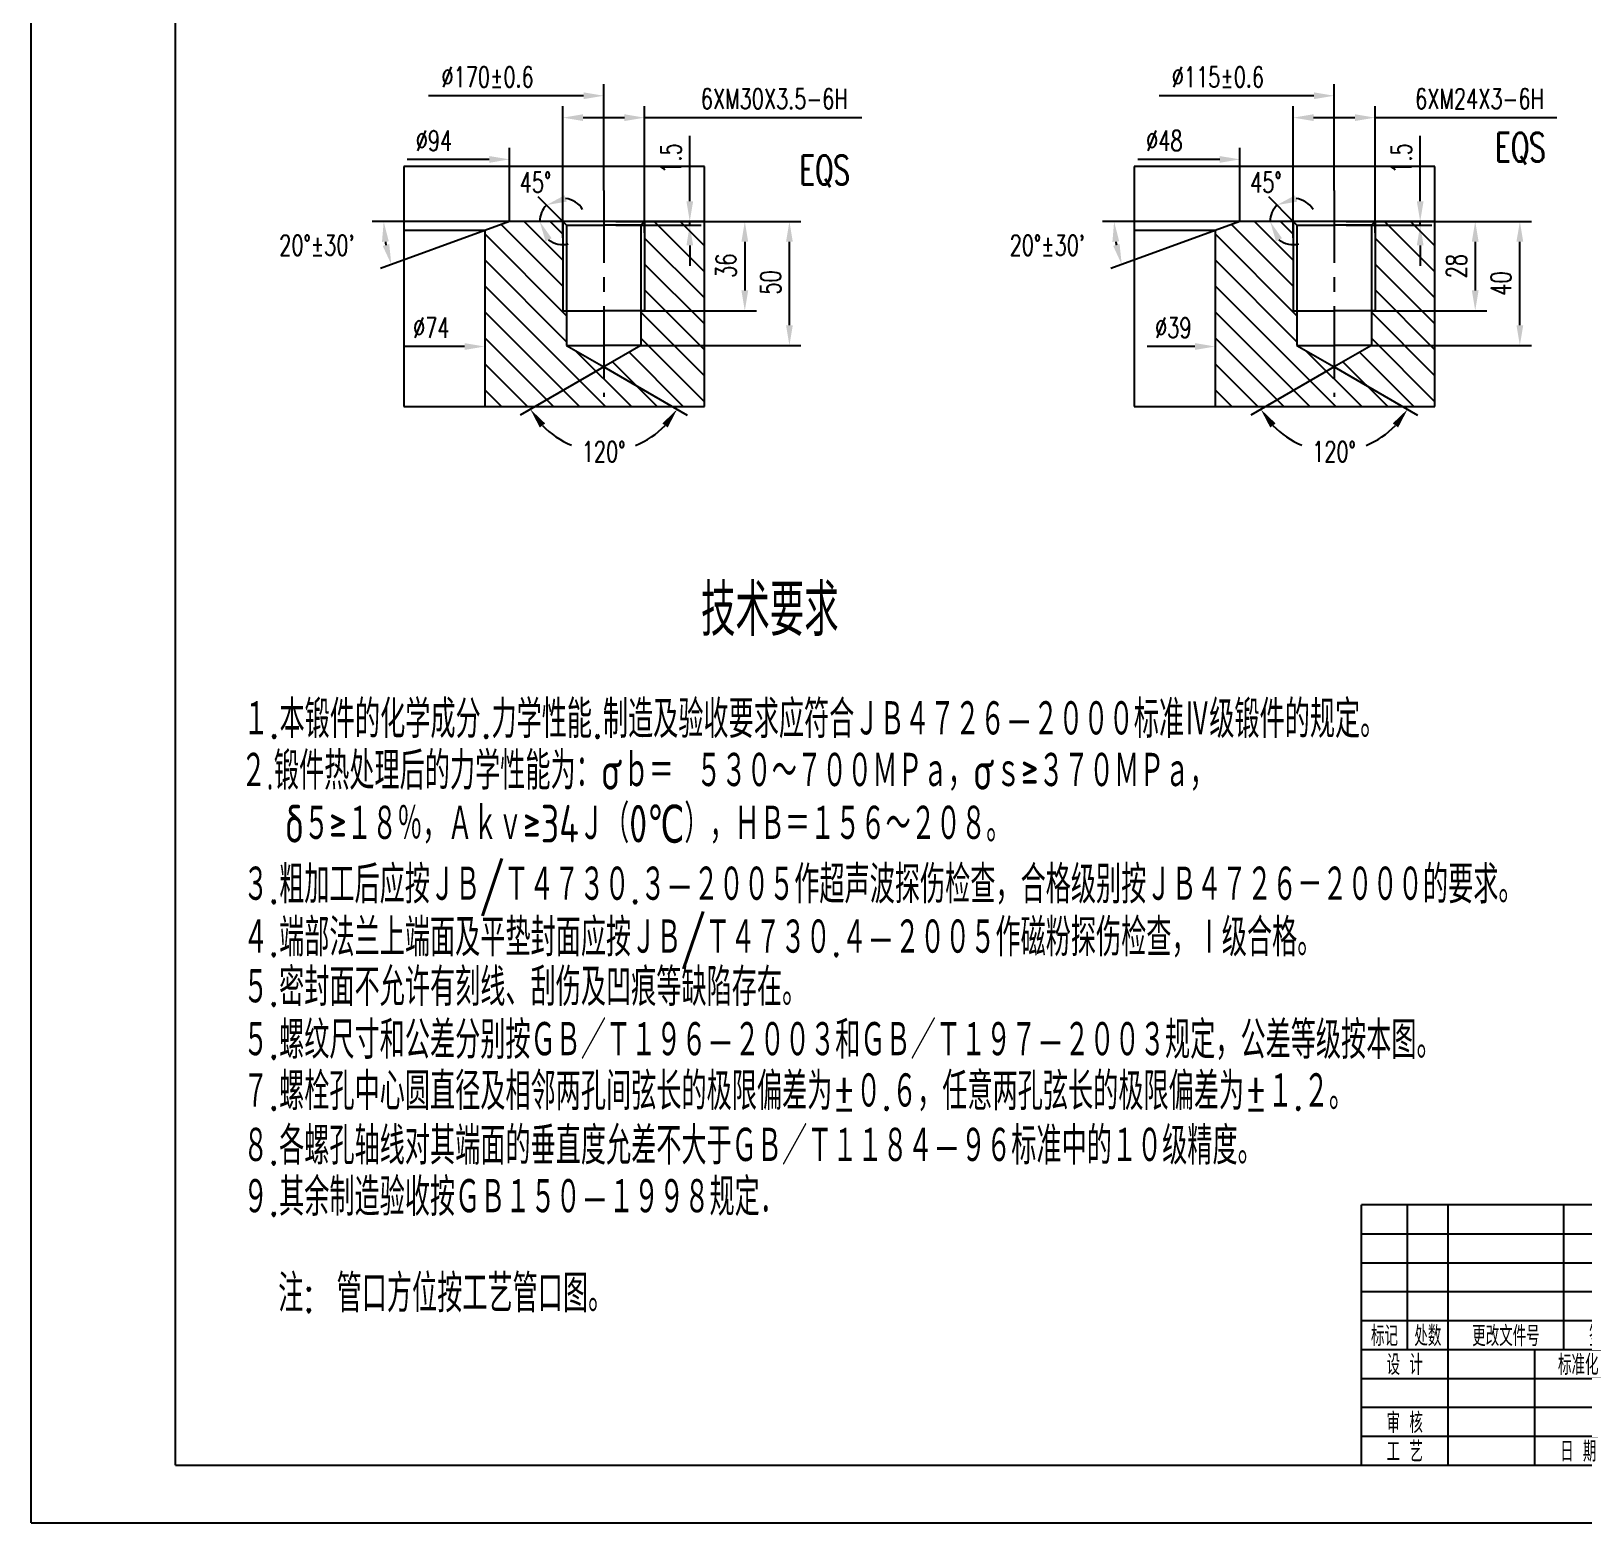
# Model space of a CAD drawing. Header units: millimetres. Extents: x -18 to 277, y -7 to 409.
# Drawn here: x -17.5 to 170.4, y -7 to 173.6 of the extents above; entities that cross this region are included whole.
import ezdxf
from ezdxf.enums import TextEntityAlignment as Align

# ---------------------------------------------------------------- set-up
doc = ezdxf.new("R2010")
doc.units = ezdxf.units.MM
doc.header["$LTSCALE"] = 7.000002
doc.linetypes.add('CENTER', pattern=[2, 1.25, -0.25, 0.25, -0.25])
doc.linetypes.add('DIVIDE', pattern=[31.75, 12.7, -6.35, 0, -6.35, 0, -6.35])
doc.layers.get('Defpoints').update_dxf_attribs({"lineweight": 40})
for name, color, linetype in [('1', 7, 'Continuous'), ('1轮廓实线层', 7, 'Continuous'), ('2细线层', 4, 'Continuous'), ('3中心线层', 1, 'CENTER'), ('5剖面线层', 2, 'Continuous'), ('6文字层', 3, 'Continuous'), ('7标注层', 4, 'Continuous'), ('9双点划线层', 6, 'DIVIDE'), ('图框层', 7, 'Continuous')]:
    doc.layers.add(name, color=color, linetype=linetype)
doc.styles.add('PC_TEXTSTYLE', font='romans.shx', dxfattribs={"width": 0.8, "bigfont": 'hzfs.shx'})
doc.styles.get("Standard").update_dxf_attribs({"font": 'txt.shx', "bigfont": 'hzfsdxt.shx'})
doc.styles.add('TH_GBDIM', font='romans.shx', dxfattribs={"width": 0.7, "bigfont": 'gbcbig.shx'})
doc.dimstyles.new('TH_GBDIM', dxfattribs={"dimscale": 0.7, "dimtxt": 3.5, "dimasz": 3.5, "dimexe": 2, "dimexo": 0, "dimgap": 1.5, "dimtad": 1, "dimlfac": 1, "dimdsep": 46, "dimtxsty": 'TH_GBDIM', "dimcen": 0, "dimclrd": 130, "dimclre": 130, "dimclrt": 3, "dimadec": 0, "dimazin": 2, "dimtfac": 0.714286, "dimtmove": 0, "dimatfit": 3, "dimfxl": 0, "dimtolj": 1, "dimtzin": 0, "dimlwd": -1, "dimlwe": -1, "dimarcsym": 0})

# ---------------------------------------------------------------- blocks, each defined once
blk = doc.blocks.new('*D150')
at = {"layer": '1', "color": 130}
blk.add_line((184.06, 126.29), (219.05, 132.76), dxfattribs=at)
blk.add_solid([(218.98, 133.16), (219.13, 132.36), (221.46, 133.2)], dxfattribs=at)
at = {"layer": 'Defpoints', "color": 0}
for p in [(221.46, 133.2), (64.13, 104.12)]:
    blk.add_point(p, dxfattribs=at)
at = {"layer": '1', "color": 3, "insert": (187.61, 129.26), "char_height": 2.45, "attachment_point": 5, "rotation": 10.4725, "style": 'TH_GBDIM'}
blk.add_mtext('\\A1;%%c500', dxfattribs=at)
blk = doc.blocks.new('*D196')
at = {"layer": '7标注层', "color": 130}
for p, q in [((27.6, 150.52), (23.78, 150.52)), ((37.41, 149.43), (24.79, 144.84))]:
    blk.add_line(p, q, dxfattribs=at)
blk.add_arc((40.41, 150.52), 15.23, 189.2289, 190.7711, dxfattribs=at)
for points in [[(24.97, 148.05), (25.79, 148.11), (25.18, 150.52)], [(25.85, 147.79), (25.06, 147.57), (26.1, 145.32)]]:
    blk.add_solid(points, dxfattribs=at)
at = {"layer": 'Defpoints', "color": 0}
for p in [(27.6, 150.52), (40.41, 150.52), (64, 150.52), (37.41, 149.43), (25.59, 147.01)]:
    blk.add_point(p, dxfattribs=at)
at = {"layer": '7标注层', "color": 3, "insert": (17.09, 147.65), "char_height": 2.45, "attachment_point": 5, "style": 'TH_GBDIM'}
blk.add_mtext("\\A1;20%%d%%P30'", dxfattribs=at)
blk = doc.blocks.new('*D197')
at = {"layer": '7标注层', "color": 130}
for p, q in [((62.22, 152.97), (62.22, 160.87)), ((53.26, 150.52), (63.62, 150.52)), ((62.22, 150.07), (62.22, 150.52)), ((53.26, 150.07), (63.62, 150.07)), ((62.22, 147.62), (62.22, 145.17))]:
    blk.add_line(p, q, dxfattribs=at)
for points in [[(61.82, 152.97), (62.63, 152.97), (62.22, 150.52)], [(61.82, 147.62), (62.63, 147.62), (62.22, 150.07)]]:
    blk.add_solid(points, dxfattribs=at)
at = {"layer": 'Defpoints', "color": 0}
for p in [(53.26, 150.52), (62.22, 150.52), (53.26, 150.07)]:
    blk.add_point(p, dxfattribs=at)
at = {"layer": '7标注层', "color": 3, "insert": (59.95, 158.15), "char_height": 2.45, "attachment_point": 5, "rotation": 90, "style": 'TH_GBDIM'}
blk.add_mtext('\\A1;1.5{}{}', dxfattribs=at)
blk = doc.blocks.new('*D198')
at = {"layer": '7标注层', "color": 130}
blk.add_line((46.86, 150.52), (43.89, 153.5), dxfattribs=at)
for start, end in [(135, 180), (31.3435, 83.1718), (231.8282, 283.6565)]:
    blk.add_arc((46.86, 150.52), 2.8, start, end, dxfattribs=at)
for points in [[(47.33, 152.92), (47.06, 153.69), (44.88, 152.51)], [(44.76, 148.14), (45.5, 148.5), (44.06, 150.52)]]:
    blk.add_solid(points, dxfattribs=at)
at = {"layer": 'Defpoints', "color": 0}
for p in [(27.6, 150.52), (44.15, 151.25), (46.86, 150.52), (64, 150.52), (47.31, 150.07)]:
    blk.add_point(p, dxfattribs=at)
at = {"layer": '7标注层', "color": 3, "insert": (43.55, 155.25), "char_height": 2.45, "attachment_point": 5, "style": 'TH_GBDIM'}
blk.add_mtext('\\A1;45°{}{}', dxfattribs=at)
blk = doc.blocks.new('*D205')
at = {"layer": '7标注层', "color": 130}
for p, q in [((56.76, 150.52), (70.28, 150.52)), ((68.88, 148.07), (68.88, 142.17)), ((56.31, 139.72), (70.28, 139.72))]:
    blk.add_line(p, q, dxfattribs=at)
for points in [[(68.47, 148.07), (69.29, 148.07), (68.88, 150.52)], [(68.47, 142.17), (69.29, 142.17), (68.88, 139.72)]]:
    blk.add_solid(points, dxfattribs=at)
at = {"layer": 'Defpoints', "color": 0}
for p in [(56.76, 150.52), (56.31, 139.72), (68.88, 139.72)]:
    blk.add_point(p, dxfattribs=at)
at = {"layer": '7标注层', "color": 3, "insert": (66.61, 145.17), "char_height": 2.45, "attachment_point": 5, "rotation": 90, "style": 'TH_GBDIM'}
blk.add_mtext('\\A1;36{}{}', dxfattribs=at)
blk = doc.blocks.new('*D199')
at = {"layer": '7标注层', "color": 130}
for p, q in [((58.08, 150.52), (75.68, 150.52)), ((74.28, 137.97), (74.28, 148.07)), ((56.31, 135.52), (75.68, 135.52))]:
    blk.add_line(p, q, dxfattribs=at)
for points in [[(73.87, 148.07), (74.69, 148.07), (74.28, 150.52)], [(73.87, 137.97), (74.69, 137.97), (74.28, 135.52)]]:
    blk.add_solid(points, dxfattribs=at)
at = {"layer": 'Defpoints', "color": 0}
for p in [(58.08, 150.52), (74.28, 150.52), (56.31, 135.52)]:
    blk.add_point(p, dxfattribs=at)
at = {"layer": '7标注层', "color": 3, "insert": (72, 143.14), "char_height": 2.45, "attachment_point": 5, "rotation": 90, "style": 'TH_GBDIM'}
blk.add_mtext('\\A1;50{}{}', dxfattribs=at)
blk = doc.blocks.new('*D200')
at = {"layer": '7标注层', "color": 130}
for q in [(41.71, 127.1), (61.91, 127.1)]:
    blk.add_line((51.81, 132.93), q, dxfattribs=at)
for start, end in [(223.7128, 247.6767), (292.1022, 316.2872)]:
    blk.add_arc((51.81, 132.93), 10.26, start, end, dxfattribs=at)
for points in [[(44.07, 125.59), (44.72, 126.08), (42.92, 127.8)], [(58.9, 126.08), (59.55, 125.59), (60.7, 127.8)]]:
    blk.add_solid(points, dxfattribs=at)
at = {"layer": 'Defpoints', "color": 0}
for p in [(47.31, 135.52), (56.31, 135.52), (51.81, 132.93), (51.81, 132.93), (55.32, 123.28)]:
    blk.add_point(p, dxfattribs=at)
at = {"layer": '7标注层', "color": 3, "insert": (51.79, 122.66), "char_height": 2.45, "attachment_point": 5, "style": 'TH_GBDIM'}
blk.add_mtext('\\A1;120°{}{}', dxfattribs=at)
blk = doc.blocks.new('*D201')
at = {"layer": '7标注层', "color": 130}
for p, q in [((46.86, 148.55), (46.86, 164.49)), ((56.76, 149.15), (56.76, 164.49)), ((49.31, 163.09), (54.31, 163.09)), ((56.76, 163.09), (83.05, 163.09))]:
    blk.add_line(p, q, dxfattribs=at)
for points in [[(49.31, 163.5), (49.31, 162.68), (46.86, 163.09)], [(54.31, 163.5), (54.31, 162.68), (56.76, 163.09)]]:
    blk.add_solid(points, dxfattribs=at)
at = {"layer": 'Defpoints', "color": 0}
for p in [(46.86, 163.09), (46.86, 148.55), (56.76, 149.15)]:
    blk.add_point(p, dxfattribs=at)
at = {"layer": '7标注层', "color": 3, "insert": (72.44, 165.37), "char_height": 2.45, "attachment_point": 5, "style": 'TH_GBDIM'}
blk.add_mtext('\\A1;6XM30X3.5-6H{}{}', dxfattribs=at)
blk = doc.blocks.new('*D202')
at = {"layer": '7标注层', "color": 130}
for p, q in [((49.36, 165.74), (30.61, 165.74)), ((51.81, 154.28), (51.81, 167.14))]:
    blk.add_line(p, q, dxfattribs=at)
blk.add_solid([(49.36, 166.15), (49.36, 165.33), (51.81, 165.74)], dxfattribs=at)
at = {"layer": 'Defpoints', "color": 0}
for p in [(26.13, 165.74), (26.13, 158.5), (51.81, 154.28)]:
    blk.add_point(p, dxfattribs=at)
at = {"layer": '7标注层', "color": 3, "insert": (37.75, 168.02), "char_height": 2.45, "attachment_point": 5, "style": 'TH_GBDIM'}
blk.add_mtext('\\A1;%%c170%%p0.6', dxfattribs=at)
blk = doc.blocks.new('*D203')
at = {"layer": '7标注层', "color": 130}
for p, q in [((37.96, 158.04), (28, 158.04)), ((40.41, 150.52), (40.41, 159.44))]:
    blk.add_line(p, q, dxfattribs=at)
blk.add_solid([(37.96, 158.44), (37.96, 157.63), (40.41, 158.04)], dxfattribs=at)
at = {"layer": 'Defpoints', "color": 0}
for p in [(19.32, 158.04), (19.32, 150.67), (40.41, 150.52)]:
    blk.add_point(p, dxfattribs=at)
at = {"layer": '7标注层', "color": 3, "insert": (31.26, 160.31), "char_height": 2.45, "attachment_point": 5, "style": 'TH_GBDIM'}
blk.add_mtext('\\A1;%%c94{}{}', dxfattribs=at)
blk = doc.blocks.new('*D204')
at = {"layer": '7标注层', "color": 130}
for p, q in [((34.96, 135.39), (27.68, 135.39)), ((37.41, 136.43), (37.41, 133.99))]:
    blk.add_line(p, q, dxfattribs=at)
blk.add_solid([(34.96, 135.8), (34.96, 134.98), (37.41, 135.39)], dxfattribs=at)
at = {"layer": 'Defpoints', "color": 0}
for p in [(20.5, 135.93), (20.5, 135.39), (37.41, 136.43)]:
    blk.add_point(p, dxfattribs=at)
at = {"layer": '7标注层', "color": 3, "insert": (30.94, 137.67), "char_height": 2.45, "attachment_point": 5, "style": 'TH_GBDIM'}
blk.add_mtext('\\A1;%%c74{}{}', dxfattribs=at)
blk = doc.blocks.new('*D214')
at = {"layer": '7标注层', "color": 130}
for p, q in [((123.36, 135.39), (117.57, 135.39)), ((125.81, 136.43), (125.81, 133.99))]:
    blk.add_line(p, q, dxfattribs=at)
blk.add_solid([(123.36, 135.8), (123.36, 134.98), (125.81, 135.39)], dxfattribs=at)
at = {"layer": 'Defpoints', "color": 0}
for p in [(108.9, 135.93), (108.9, 135.39), (125.81, 136.43)]:
    blk.add_point(p, dxfattribs=at)
at = {"layer": '7标注层', "color": 3, "insert": (120.74, 137.67), "char_height": 2.45, "attachment_point": 5, "style": 'TH_GBDIM'}
blk.add_mtext('\\A1;%%c39', dxfattribs=at)
blk = doc.blocks.new('*D213')
at = {"layer": '7标注层', "color": 130}
for p, q in [((126.36, 158.04), (116.44, 158.04)), ((128.81, 150.52), (128.81, 159.44))]:
    blk.add_line(p, q, dxfattribs=at)
blk.add_solid([(126.36, 158.44), (126.36, 157.63), (128.81, 158.04)], dxfattribs=at)
at = {"layer": 'Defpoints', "color": 0}
for p in [(107.72, 158.04), (107.72, 150.67), (128.81, 150.52)]:
    blk.add_point(p, dxfattribs=at)
at = {"layer": '7标注层', "color": 3, "insert": (119.66, 160.31), "char_height": 2.45, "attachment_point": 5, "style": 'TH_GBDIM'}
blk.add_mtext('\\A1;%%c48', dxfattribs=at)
blk = doc.blocks.new('*D212')
at = {"layer": '7标注层', "color": 130}
for p, q in [((137.76, 165.74), (119.01, 165.74)), ((140.21, 154.28), (140.21, 167.14))]:
    blk.add_line(p, q, dxfattribs=at)
blk.add_solid([(137.76, 166.15), (137.76, 165.33), (140.21, 165.74)], dxfattribs=at)
at = {"layer": 'Defpoints', "color": 0}
for p in [(114.53, 165.74), (114.53, 158.5), (140.21, 154.28)]:
    blk.add_point(p, dxfattribs=at)
at = {"layer": '7标注层', "color": 3, "insert": (126.14, 168.02), "char_height": 2.45, "attachment_point": 5, "style": 'TH_GBDIM'}
blk.add_mtext('\\A1;%%c115%%p0.6', dxfattribs=at)
blk = doc.blocks.new('*D211')
at = {"layer": '7标注层', "color": 130}
for p, q in [((135.26, 148.55), (135.26, 164.49)), ((145.16, 149.15), (145.16, 164.49)), ((137.71, 163.09), (142.71, 163.09)), ((145.16, 163.09), (167.17, 163.09))]:
    blk.add_line(p, q, dxfattribs=at)
for points in [[(137.71, 163.5), (137.71, 162.68), (135.26, 163.09)], [(142.71, 163.5), (142.71, 162.68), (145.16, 163.09)]]:
    blk.add_solid(points, dxfattribs=at)
at = {"layer": 'Defpoints', "color": 0}
for p in [(135.26, 163.09), (135.26, 148.55), (145.16, 149.15)]:
    blk.add_point(p, dxfattribs=at)
at = {"layer": '7标注层', "color": 3, "insert": (157.79, 165.37), "char_height": 2.45, "attachment_point": 5, "style": 'TH_GBDIM'}
blk.add_mtext('\\A1;6XM24X3-6H{}{}', dxfattribs=at)
blk = doc.blocks.new('*D210')
at = {"layer": '7标注层', "color": 130}
for q in [(130.11, 127.1), (150.31, 127.1)]:
    blk.add_line((140.21, 132.93), q, dxfattribs=at)
for start, end in [(223.7128, 247.6767), (292.1022, 316.2872)]:
    blk.add_arc((140.21, 132.93), 10.26, start, end, dxfattribs=at)
for points in [[(132.47, 125.59), (133.12, 126.08), (131.32, 127.8)], [(147.3, 126.08), (147.95, 125.59), (149.1, 127.8)]]:
    blk.add_solid(points, dxfattribs=at)
at = {"layer": 'Defpoints', "color": 0}
for p in [(135.71, 135.52), (144.71, 135.52), (140.21, 132.93), (140.21, 132.93), (143.72, 123.28)]:
    blk.add_point(p, dxfattribs=at)
at = {"layer": '7标注层', "color": 3, "insert": (140.19, 122.66), "char_height": 2.45, "attachment_point": 5, "style": 'TH_GBDIM'}
blk.add_mtext('\\A1;120°{}{}', dxfattribs=at)
blk = doc.blocks.new('*D209')
at = {"layer": '7标注层', "color": 130}
for p, q in [((146.47, 150.52), (164.08, 150.52)), ((162.68, 137.97), (162.68, 148.07)), ((144.71, 135.52), (164.08, 135.52))]:
    blk.add_line(p, q, dxfattribs=at)
for points in [[(162.27, 148.07), (163.09, 148.07), (162.68, 150.52)], [(162.27, 137.97), (163.09, 137.97), (162.68, 135.52)]]:
    blk.add_solid(points, dxfattribs=at)
at = {"layer": 'Defpoints', "color": 0}
for p in [(146.47, 150.52), (162.68, 150.52), (144.71, 135.52)]:
    blk.add_point(p, dxfattribs=at)
at = {"layer": '7标注层', "color": 3, "insert": (160.4, 143.02), "char_height": 2.45, "attachment_point": 5, "rotation": 90, "style": 'TH_GBDIM'}
blk.add_mtext('\\A1;40{}{}', dxfattribs=at)
blk = doc.blocks.new('*D215')
at = {"layer": '7标注层', "color": 130}
for p, q in [((145.16, 150.52), (158.68, 150.52)), ((157.28, 148.07), (157.28, 142.17)), ((144.71, 139.72), (158.68, 139.72))]:
    blk.add_line(p, q, dxfattribs=at)
for points in [[(156.87, 148.07), (157.69, 148.07), (157.28, 150.52)], [(156.87, 142.17), (157.69, 142.17), (157.28, 139.72)]]:
    blk.add_solid(points, dxfattribs=at)
at = {"layer": 'Defpoints', "color": 0}
for p in [(145.16, 150.52), (144.71, 139.72), (157.28, 139.72)]:
    blk.add_point(p, dxfattribs=at)
at = {"layer": '7标注层', "color": 3, "insert": (155.01, 145.12), "char_height": 2.45, "attachment_point": 5, "rotation": 90, "style": 'TH_GBDIM'}
blk.add_mtext('\\A1;28{}{}', dxfattribs=at)
blk = doc.blocks.new('*D208')
at = {"layer": '7标注层', "color": 130}
blk.add_line((135.26, 150.52), (132.29, 153.5), dxfattribs=at)
for start, end in [(135, 180), (31.3435, 83.1718), (231.8282, 283.6565)]:
    blk.add_arc((135.26, 150.52), 2.8, start, end, dxfattribs=at)
for points in [[(135.73, 152.92), (135.46, 153.69), (133.28, 152.51)], [(133.16, 148.14), (133.89, 148.5), (132.46, 150.52)]]:
    blk.add_solid(points, dxfattribs=at)
at = {"layer": 'Defpoints', "color": 0}
for p in [(116, 150.52), (132.55, 151.25), (135.26, 150.52), (152.4, 150.52), (135.71, 150.07)]:
    blk.add_point(p, dxfattribs=at)
at = {"layer": '7标注层', "color": 3, "insert": (131.95, 155.25), "char_height": 2.45, "attachment_point": 5, "style": 'TH_GBDIM'}
blk.add_mtext('\\A1;45°{}{}', dxfattribs=at)
blk = doc.blocks.new('*D207')
at = {"layer": '7标注层', "color": 130}
for p, q in [((150.62, 152.97), (150.62, 160.87)), ((141.66, 150.52), (152.02, 150.52)), ((150.62, 150.07), (150.62, 150.52)), ((141.66, 150.07), (152.02, 150.07)), ((150.62, 147.62), (150.62, 145.17))]:
    blk.add_line(p, q, dxfattribs=at)
for points in [[(150.21, 152.97), (151.03, 152.97), (150.62, 150.52)], [(150.21, 147.62), (151.03, 147.62), (150.62, 150.07)]]:
    blk.add_solid(points, dxfattribs=at)
at = {"layer": 'Defpoints', "color": 0}
for p in [(141.66, 150.52), (150.62, 150.52), (141.66, 150.07)]:
    blk.add_point(p, dxfattribs=at)
at = {"layer": '7标注层', "color": 3, "insert": (148.35, 158.15), "char_height": 2.45, "attachment_point": 5, "rotation": 90, "style": 'TH_GBDIM'}
blk.add_mtext('\\A1;1.5{}{}', dxfattribs=at)
blk = doc.blocks.new('*D206')
at = {"layer": '7标注层', "color": 130}
for p, q in [((116, 150.52), (112.18, 150.52)), ((125.81, 149.43), (113.18, 144.84))]:
    blk.add_line(p, q, dxfattribs=at)
blk.add_arc((128.81, 150.52), 15.23, 189.2289, 190.7711, dxfattribs=at)
for points in [[(113.37, 148.05), (114.19, 148.11), (113.58, 150.52)], [(114.24, 147.79), (113.46, 147.57), (114.5, 145.32)]]:
    blk.add_solid(points, dxfattribs=at)
at = {"layer": 'Defpoints', "color": 0}
for p in [(116, 150.52), (128.81, 150.52), (152.4, 150.52), (125.81, 149.43), (113.99, 147.01)]:
    blk.add_point(p, dxfattribs=at)
at = {"layer": '7标注层', "color": 3, "insert": (105.49, 147.65), "char_height": 2.45, "attachment_point": 5, "style": 'TH_GBDIM'}
blk.add_mtext("\\A1;20%%d%%P30'", dxfattribs=at)
blk = doc.blocks.new('PC_TITLE_BLOCK')
at = {"layer": '1轮廓实线层'}
for p, q in [((0, 45), (-180, 45)), ((-180, 0), (-180, 45)), ((-172, 20), (-172, 45)), ((-165, 20), (-165, 45)), ((-145, 20), (-145, 45)), ((-130, 20), (-130, 45)), ((-120, 0), (-120, 45)), ((-60, 30), (0, 30)), ((-180, 20), (-60, 20)), ((-165, 0), (-165, 20)), ((-150, 0), (-150, 20)), ((-135, 0), (-135, 20)), ((-60, 15), (0, 15)), ((-180, 0), (0, 0))]:
    blk.add_line(p, q, dxfattribs=at)
at = {"layer": '1轮廓实线层', "color": 7}
for p, q in [((-60, 0), (-60, 45)), ((-180, 25), (-120, 25))]:
    blk.add_line(p, q, dxfattribs=at)
at = {"layer": '2细线层'}
for p, q in [((-180, 40), (-120, 40)), ((-180, 35), (-120, 35)), ((-180, 30), (-120, 30)), ((-90, 0), (-90, 20)), ((-75, 6), (-75, 20)), ((-180, 15), (-120, 15)), ((-120, 14), (-60, 14)), ((-112.5, 6), (-112.5, 14)), ((-105, 6), (-105, 14)), ((-97.5, 6), (-97.5, 14)), ((-180, 10), (-120, 10)), ((-120, 6), (-60, 6)), ((-180, 5), (-120, 5))]:
    blk.add_line(p, q, dxfattribs=at)
at = {"layer": '图框层'}
blk.add_line((0, 0), (0, 45), dxfattribs=at)
at = {"layer": '6文字层', "style": 'PC_TEXTSTYLE', "width": 0.667}
for s, p in [('标记', (-176, 22.5)), ('处数', (-168.5, 22.5)), (' 更改文件号 ', (-155, 22.5)), (' 签 字 ', (-137.5, 22.5)), (' 日期 ', (-125, 22.5)), (' 设 计 ', (-172.5, 17.51)), (' 标准化 ', (-142.5, 17.51)), (' 图 样 标 记 ', (-105, 17)), (' 重 量 ', (-82.5, 17)), (' 比 例 ', (-67.5, 17)), (' 审 核 ', (-172.5, 7.5)), (' 工 艺 ', (-172.5, 2.5)), (' 日 期 ', (-142.5, 2.5)), ('共       页', (-105, 3)), ('第       页', (-75, 3))]:
    blk.add_text(s, height=3.5, dxfattribs=at).set_placement(p, align=Align.MIDDLE)
at = {"layer": '6文字层', "style": 'PC_TEXTSTYLE', "flags": 8}
for tag, height, width, p, p2 in [('企业名称', 5, 1.98445, (-54.29, 34.82), (-5.27, 34.82)), ('产品名称或材料标记', 7, 0.600652, (-113.46, 28.64), (-66.42, 28.64)), ('图样名称', 5, 2.004495, (-54.79, 19.98), (-5.27, 19.98)), ('标准化', 3.5, 1.023147, (-133.83, 15.37), (-120.75, 15.37)), ('重量', 3.5, 1.408247, (-88.46, 7.54), (-76.55, 7.54)), ('比例', 3.5, 1.385287, (-73.35, 7.54), (-61.93, 7.54)), ('图样代号', 5, 2.006536, (-54.79, 5.63), (-5.52, 5.63)), ('审核', 3.5, 1.579393, (-163.99, 5.37), (-150.63, 5.37)), ('工艺', 3.5, 1.621807, (-164.21, 0.37), (-150.89, 0.37)), ('日期', 3.5, 1.560088, (-133.83, 0.37), (-120.75, 0.37)), ('共几页', 3.5, 0.557144, (-108.07, 0.63), (-101.05, 0.63))]:
    blk.add_attdef(tag, text='', height=height, dxfattribs=dict(at, width=width)).set_placement(p, p2, align=Align.FIT)
at = {"layer": '6文字层', "style": 'PC_TEXTSTYLE', "width": 3.962018, "flags": 8}
blk.add_attdef('设计', text='', height=3.5, rotation=358.4644, dxfattribs=at).set_placement((-164.23, 15.37), (-150.37, 15), align=Align.FIT)
at = {"layer": '6文字层', "color": 3, "style": 'PC_TEXTSTYLE', "width": 0.56476, "flags": 8}
blk.add_attdef('第几页', text='', height=3.5, dxfattribs=at).set_placement((-78.29, 0.75), (-71.16, 0.75), align=Align.FIT)
at = {"layer": '6文字层', "ltscale": 10, "style": 'PC_TEXTSTYLE', "flags": 1}
blk.add_attdef('图纸张数', (-58.68, -0.49), '', height=2.5, dxfattribs=at)

msp = doc.modelspace()

# ---------------------------------------------------------------- hatches: boundary and pattern name
at = {"layer": '5剖面线层'}
h = msp.add_hatch(dxfattribs=at)
h.set_pattern_fill('ANSI31', color=256, scale=0.7, style=0)
h.set_pattern_definition([(135, (279.4325, -137.0206), (1.571545, 1.571545), [])])
h.paths.add_polyline_path([(37.4102, 128.1235), (64.0007, 128.1235), (64.0007, 150.5238), (56.7602, 150.5238), (56.7602, 139.7238), (56.3102, 139.7238), (56.3102, 135.5238), (51.8102, 132.9257), (47.3102, 135.5238), (47.3102, 139.7238), (46.8602, 139.7238), (46.8602, 150.5238), (40.4102, 150.5238), (37.4102, 149.4319)])
h.paths.add_polyline_path([(64.7703, 143.1648), (64.7703, 147.1664), (68.4453, 147.1664), (68.4453, 143.1648)], flags=9)
h = msp.add_hatch(dxfattribs=at)
h.set_pattern_fill('ANSI31', color=256, scale=0.7, style=0)
h.set_pattern_definition([(135, (367.8312, -137.0206), (1.571545, 1.571545), [])])
h.paths.add_polyline_path([(125.8089, 128.1235), (152.3994, 128.1235), (152.3994, 150.5238), (145.1589, 150.5238), (145.1589, 139.7238), (144.7089, 139.7238), (144.7089, 135.5238), (140.2089, 132.9257), (135.7089, 135.5238), (135.7089, 139.7238), (135.2589, 139.7238), (135.2589, 150.5238), (128.8089, 150.5238), (125.8089, 149.4319)])
h.paths.add_polyline_path([(153.1689, 143.1229), (153.1689, 147.1246), (156.8439, 147.1246), (156.8439, 143.1229)], flags=9)

# ---------------------------------------------------------------- linework, layer by layer
at = {"layer": '1轮廓实线层'}
for p, q in [((64.0007, 150.5238), (27.5974, 150.5238)), ((40.4102, 150.5238), (37.4102, 149.4319)), ((47.3102, 150.0738), (46.8602, 150.5238)), ((56.3102, 150.0738), (56.7602, 150.5238)), ((152.3994, 150.5238), (115.996, 150.5238)), ((128.8089, 150.5238), (125.8089, 149.4319)), ((135.7089, 150.0738), (135.2589, 150.5238)), ((144.7089, 150.0738), (145.1589, 150.5238)), ((37.4102, 149.4319), (27.5974, 149.4319)), ((37.4102, 149.4319), (37.4102, 128.1235)), ((47.3102, 150.0738), (51.8102, 150.0738)), ((47.3102, 150.0738), (47.3102, 135.5238)), ((56.3102, 150.0738), (51.8102, 150.0738)), ((56.3102, 150.0738), (56.3102, 135.5238)), ((125.8089, 149.4319), (115.996, 149.4319)), ((125.8089, 149.4319), (125.8089, 128.1235)), ((135.7089, 150.0738), (135.7089, 135.5238)), ((135.7089, 150.0738), (140.2089, 150.0738)), ((144.7089, 150.0738), (140.2089, 150.0738)), ((144.7089, 150.0738), (144.7089, 135.5238)), ((46.8602, 139.7238), (51.8102, 139.7238)), ((56.7602, 139.7238), (51.8102, 139.7238)), ((135.2589, 139.7238), (140.2089, 139.7238)), ((145.1589, 139.7238), (140.2089, 139.7238)), ((47.3102, 135.5238), (51.8102, 132.9257)), ((47.3102, 135.5238), (51.8102, 135.5238)), ((56.3102, 135.5238), (51.8102, 135.5238)), ((56.3102, 135.5238), (51.8102, 132.9257)), ((135.7089, 135.5238), (140.2089, 135.5238)), ((135.7089, 135.5238), (140.2089, 132.9257)), ((144.7089, 135.5238), (140.2089, 132.9257)), ((144.7089, 135.5238), (140.2089, 135.5238))]:
    msp.add_line(p, q, dxfattribs=at)
at = {"layer": '2细线层'}
for p, q in [((-17.5, -7), (-17.5, 408.8001)), ((46.8602, 150.5238), (46.8602, 139.7238)), ((56.7602, 150.5238), (56.7602, 139.7238)), ((135.2589, 150.5238), (135.2589, 139.7238)), ((145.1589, 150.5238), (145.1589, 139.7238)), ((-17.5, -7), (276.5001, -7))]:
    msp.add_line(p, q, dxfattribs=at)
at = {"layer": '3中心线层'}
for p, q in [((51.8102, 154.2758), (51.8102, 129.3142)), ((140.2089, 154.2758), (140.2089, 129.3142))]:
    msp.add_line(p, q, dxfattribs=at)
at = {"layer": '9双点划线层'}
for points in [[(64.0007, 157.1968), (27.5974, 157.1968), (27.5974, 128.1235), (64.0007, 128.1235)], [(152.3994, 157.1968), (115.996, 157.1968), (115.996, 128.1235), (152.3994, 128.1235)]]:
    msp.add_lwpolyline(points, close=True, dxfattribs=at)
at = {"layer": '图框层'}
for q in [(0, 401.8001), (269.5001, 0)]:
    msp.add_line((0, 0), q, dxfattribs=at)

# ---------------------------------------------------------------- block references
ref = msp.add_blockref('PC_TITLE_BLOCK', (269.5001, 0), dxfattribs=dict(at, xscale=0.700000210000063, yscale=0.700000210000063, zscale=0.700000210000063))
ref.add_attrib('重量', '725', dxfattribs={"layer": '6文字层', "height": 2.45, "style": 'PC_TEXTSTYLE', "width": 0.667}).set_placement((211.748, 5.2797), align=Align.CENTER)
ref.add_attrib('产品名称或材料标记', '20MnMoⅣ', dxfattribs={"layer": '6文字层', "height": 4.9, "style": 'PC_TEXTSTYLE', "width": 0.667}).set_placement((206.5405, 20.0448), align=Align.CENTER)
ref.add_attrib('日期', '2007.7', dxfattribs={"layer": '6文字层', "height": 2.45, "style": 'PC_TEXTSTYLE', "width": 0.667}).set_placement((180.3947, 0.2599), align=Align.CENTER)
ref.add_attrib('图样名称', '端部法兰', dxfattribs={"layer": '6文字层', "height": 3.5, "style": 'PC_TEXTSTYLE', "width": 0.667}).set_placement((248.4814, 13.9843), align=Align.CENTER)
ref.add_attrib('比例', '1.42857:1', dxfattribs={"layer": '6文字层', "height": 2.45, "style": 'PC_TEXTSTYLE', "width": 0.453981}).set_placement((218.1523, 5.2797), (226.1499, 5.2797), align=Align.FIT)

# ---------------------------------------------------------------- texts
at = {"layer": '6文字层', "style": 'PC_TEXTSTYLE', "width": 0.667}
for p in [(159.7074, 157.7626), (75.5, 155.0107)]:
    msp.add_text('EQS', height=3.5, dxfattribs=at).set_placement(p)
at = {"layer": '6文字层', "width": 0.667}
for s, height, p in [('技术要求', 6.24, (63.5898, 100.3578)), ('１.本锻件的化学成分.力学性能.制造及验收要求应符合ＪＢ４７２６-２０００标准Ⅳ级锻件的规定。', 4.563, (8.2234, 88.0019)), ('\u3000２.锻件热处理后的力学性能为：σｂ＝ ５３０～７００ＭＰａ，σｓ≥３７０ＭＰａ，', 4.563, (4.8684, 81.7515)), ('δ５≥１８％，Ａｋｖ≥34Ｊ（0℃），ＨＢ＝１５６～２０８。', 4.563, (13.2168, 75.3519)), ('３.粗加工后应按ＪＢ/Ｔ４７３０.３-２００５作超声波探伤检查，合格级别按ＪＢ４７２６－２０００的要求。', 4.563, (8.1714, 67.9826)), ('４.端部法兰上端面及平垫封面应按ＪＢ/Ｔ４７３０.４-２００５作磁粉探伤检查，Ⅰ级合格。', 4.563, (8.1714, 61.583)), ('５.密封面不允许有刻线、刮伤及凹痕等缺陷存在。', 4.563, (8.1714, 55.5713)), ('５.螺纹尺寸和公差分别按ＧＢ／Ｔ１９６-２００３和ＧＢ／Ｔ１９７-２００３规定，公差等级按本图。', 4.563, (8.1714, 49.1717)), ('７.螺栓孔中心圆直径及相邻两孔间弦长的极限偏差为±０.６，任意两孔弦长的极限偏差为±１.２。', 4.563, (8.1714, 42.966)), ('８.各螺孔轴线对其端面的垂直度允差不大于ＧＢ／Ｔ１１８４-９６标准中的１０级精度。', 4.563, (8.1714, 36.3725)), ('９.其余制造验收按ＧＢ１５０-１９９８规定．', 4.563, (8.1714, 30.1668)), ('注: 管口方位按工艺管口图。', 4.563, (12.4163, 18.5041))]:
    msp.add_text(s, height=height, dxfattribs=at).set_placement(p)

# ---------------------------------------------------------------- dimensions: what is measured, and where the dimension line sits
at = {"layer": '1'}
dim = msp.add_radius_dim(center=(64.1259, 104.12), mpoint=(221.4607, 133.2022), text='%%c500', dimstyle='TH_GBDIM', override={"dimgap": 1.5, "dimtad": 1, "dimjust": 0, "dimtih": 0, "dimtoh": 1, "dimdec": 1, "dimlfac": 1, "dimse1": 0, "dimse2": 0, "dimsd1": 0, "dimsd2": 0, "dimtix": 0, "dimtofl": 1, "dimatfit": 3}, dxfattribs=at)
dim.commit()
dim.dimension.update_dxf_attribs({"geometry": '*D150', "text_midpoint": (188.0197, 127.0208), "dimtype": 164})
at = {"layer": '7标注层'}
for base, p1, p2, angle, text, override, picture, middle in [((26.1333, 165.7406), (51.8102, 154.2758), (26.1333, 158.503), 180, '%%c170%%p0.6', {"dimdec": 0, "dimse2": 1, "dimsd2": 1}, '*D202', (37.746, 165.7406)), ((114.5319, 165.7406), (140.2089, 154.2758), (114.5319, 158.503), 180, '%%c115%%p0.6', {"dimdec": 0, "dimse2": 1, "dimsd2": 1}, '*D212', (126.1447, 165.7406)), ((46.8602, 163.0911), (56.7602, 149.1528), (46.8602, 148.546), 180, '6XM30X3.5-6H{}{}', {"dimgap": 1.5, "dimtad": 1, "dimdec": 0, "dimlfac": 1, "dimse1": 0, "dimse2": 0, "dimsd1": 0, "dimsd2": 0}, '*D201', (72.4402, 163.0911)), ((135.2589, 163.0911), (145.1589, 149.1528), (135.2589, 148.546), 180, '6XM24X3-6H{}{}', {"dimgap": 1.5, "dimtad": 1, "dimjust": 0, "dimdec": 0, "dimlfac": 1, "dimse1": 0, "dimse2": 0, "dimsd1": 0, "dimsd2": 0}, '*D211', (157.7914, 163.0911)), ((19.3191, 158.036), (40.4102, 150.5238), (19.3191, 150.668), 180, '%%c94{}{}', {"dimdec": 0, "dimse2": 1, "dimsd2": 1}, '*D203', (31.2574, 158.036)), ((107.7178, 158.036), (128.8089, 150.5238), (107.7178, 150.668), 180, '%%c48', {"dimdec": 0, "dimse2": 1, "dimsd2": 1}, '*D213', (119.656, 158.036)), ((62.2241, 150.5238), (53.2627, 150.0738), (53.2627, 150.5238), 270, '1.5{}{}', {"dimgap": 1.5, "dimtad": 1, "dimdec": 0, "dimlfac": 1, "dimse1": 0, "dimse2": 0, "dimsd1": 0, "dimsd2": 0}, '*D197', (62.2241, 158.1479)), ((150.6228, 150.5238), (141.6613, 150.0738), (141.6613, 150.5238), 270, '1.5{}{}', {"dimgap": 1.5, "dimtad": 1, "dimdec": 0, "dimlfac": 1, "dimse1": 0, "dimse2": 0, "dimsd1": 0, "dimsd2": 0}, '*D207', (150.6228, 158.1479)), ((68.8828, 139.7238), (56.7602, 150.5238), (56.3102, 139.7238), 90, '36{}{}', {"dimgap": 1.5, "dimtad": 1, "dimdec": 0, "dimlfac": 1, "dimse1": 0, "dimse2": 0, "dimsd1": 0, "dimsd2": 0}, '*D205', (68.8828, 145.1656)), ((74.2797, 150.5238), (56.3102, 135.5238), (58.0756, 150.5238), 90, '50{}{}', {"dimgap": 1.5, "dimtad": 1, "dimdec": 0, "dimlfac": 1, "dimse1": 0, "dimse2": 0, "dimsd1": 0, "dimsd2": 0}, '*D199', (74.2797, 143.1435)), ((20.5032, 135.3921), (37.4102, 136.4327), (20.5032, 135.9295), 180, '%%c74{}{}', {"dimdec": 0, "dimse2": 1, "dimsd2": 1}, '*D204', (30.9357, 135.3921)), ((108.9018, 135.3921), (125.8089, 136.4327), (108.9018, 135.9295), 180, '%%c39', {"dimdec": 0, "dimse2": 1, "dimsd2": 1}, '*D214', (120.7421, 135.3921))]:
    dim = msp.add_linear_dim(base=base, p1=p1, p2=p2, angle=angle, text=text, dimstyle='TH_GBDIM', override=override, dxfattribs=at)
    dim.commit()
    dim.dimension.update_dxf_attribs({"geometry": picture, "text_midpoint": middle, "dimtype": 160})
for base, line1, line2, text, override, picture, middle in [((44.1526, 151.2493), ((64.0007, 150.5238), (27.5974, 150.5238)), ((47.3102, 150.0738), (46.8602, 150.5238)), '<>{}{}', {"dimtih": 1, "dimtmove": 1}, '*D198', (43.5508, 155.2466)), ((132.5513, 151.2493), ((152.3994, 150.5238), (115.996, 150.5238)), ((135.7089, 150.0738), (135.2589, 150.5238)), '<>{}{}', {"dimtih": 1, "dimtmove": 1}, '*D208', (131.9495, 155.2466)), ((25.5938, 147.0122), ((40.4102, 150.5238), (37.4102, 149.4319)), ((64.0007, 150.5238), (27.5974, 150.5238)), "20%%d%%P30'", {"dimtih": 1, "dimtmove": 1}, '*D196', (17.09, 147.6476)), ((113.9925, 147.0122), ((128.8089, 150.5238), (125.8089, 149.4319)), ((152.3994, 150.5238), (115.996, 150.5238)), "20%%d%%P30'", {"dimtih": 1, "dimtmove": 1}, '*D206', (105.4887, 147.6476)), ((55.3197, 123.2833), ((56.3102, 135.5238), (51.8102, 132.9257)), ((47.3102, 135.5238), (51.8102, 132.9257)), '<>{}{}', {"dimgap": 1.5, "dimtad": 1, "dimtih": 1, "dimse1": 0, "dimse2": 0, "dimsd1": 0, "dimsd2": 0, "dimadec": 0}, '*D200', (51.7919, 122.6645)), ((143.7184, 123.2833), ((144.7089, 135.5238), (140.2089, 132.9257)), ((135.7089, 135.5238), (140.2089, 132.9257)), '<>{}{}', {"dimgap": 1.5, "dimtad": 1, "dimtih": 1, "dimse1": 0, "dimse2": 0, "dimsd1": 0, "dimsd2": 0, "dimadec": 0}, '*D210', (140.1905, 122.6645))]:
    dim = msp.add_angular_dim_2l(base=base, line1=line1, line2=line2, text=text, dimstyle='TH_GBDIM', override=override, dxfattribs=at)
    dim.commit()
    dim.dimension.update_dxf_attribs({"geometry": picture, "text_midpoint": middle, "dimtype": 162})
for base, p1, p2, text, picture, middle in [((162.6783, 150.5238), (144.7089, 135.5238), (146.4742, 150.5238), '40{}{}', '*D209', (160.4033, 143.0238)), ((157.2814, 139.7238), (145.1589, 150.5238), (144.7089, 139.7238), '28{}{}', '*D215', (155.0064, 145.1238))]:
    dim = msp.add_linear_dim(base=base, p1=p1, p2=p2, angle=90, text=text, dimstyle='TH_GBDIM', override={"dimgap": 1.5, "dimtad": 1, "dimjust": 0, "dimdec": 0, "dimlfac": 1, "dimse1": 0, "dimse2": 0, "dimsd1": 0, "dimsd2": 0}, dxfattribs=at)
    dim.commit()
    dim.dimension.update_dxf_attribs({"geometry": picture, "text_midpoint": middle})

doc.saveas('drawing.dxf')
